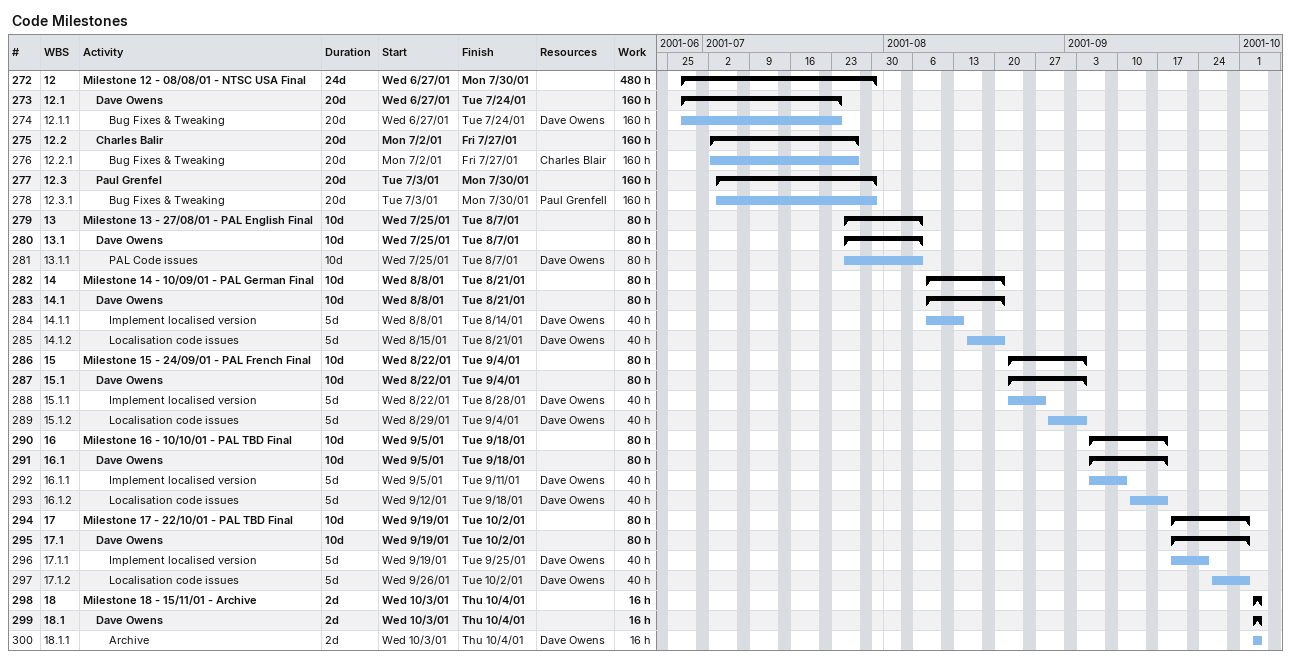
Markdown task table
Code Milestones

| ID | WBS | Task | Duration | Start | Finish | Resources | Work (h) |
|---|---|---|---|---|---|---|---|
| 272 | 12 | **Milestone 12 - 08/08/01 - NTSC USA Final** | 24d | 2001-06-27 | 2001-07-30 |  | 480 |
| 273 | 12.1 | **Dave Owens** | 20d | 2001-06-27 | 2001-07-24 |  | 160 |
| 274 | 12.1.1 | Bug Fixes & Tweaking | 20d | 2001-06-27 | 2001-07-24 | Dave Owens | 160 |
| 275 | 12.2 | **Charles Balir** | 20d | 2001-07-02 | 2001-07-27 |  | 160 |
| 276 | 12.2.1 | Bug Fixes & Tweaking | 20d | 2001-07-02 | 2001-07-27 | Charles Blair | 160 |
| 277 | 12.3 | **Paul Grenfel** | 20d | 2001-07-03 | 2001-07-30 |  | 160 |
| 278 | 12.3.1 | Bug Fixes & Tweaking | 20d | 2001-07-03 | 2001-07-30 | Paul Grenfell | 160 |
| 279 | 13 | **Milestone 13 - 27/08/01 - PAL English Final** | 10d | 2001-07-25 | 2001-08-07 |  | 80 |
| 280 | 13.1 | **Dave Owens** | 10d | 2001-07-25 | 2001-08-07 |  | 80 |
| 281 | 13.1.1 | PAL Code issues | 10d | 2001-07-25 | 2001-08-07 | Dave Owens | 80 |
| 282 | 14 | **Milestone 14 - 10/09/01 - PAL German Final** | 10d | 2001-08-08 | 2001-08-21 |  | 80 |
| 283 | 14.1 | **Dave Owens** | 10d | 2001-08-08 | 2001-08-21 |  | 80 |
| 284 | 14.1.1 | Implement localised version | 5d | 2001-08-08 | 2001-08-14 | Dave Owens | 40 |
| 285 | 14.1.2 | Localisation code issues | 5d | 2001-08-15 | 2001-08-21 | Dave Owens | 40 |
| 286 | 15 | **Milestone 15 - 24/09/01 - PAL French Final** | 10d | 2001-08-22 | 2001-09-04 |  | 80 |
| 287 | 15.1 | **Dave Owens** | 10d | 2001-08-22 | 2001-09-04 |  | 80 |
| 288 | 15.1.1 | Implement localised version | 5d | 2001-08-22 | 2001-08-28 | Dave Owens | 40 |
| 289 | 15.1.2 | Localisation code issues | 5d | 2001-08-29 | 2001-09-04 | Dave Owens | 40 |
| 290 | 16 | **Milestone 16 - 10/10/01 - PAL TBD Final** | 10d | 2001-09-05 | 2001-09-18 |  | 80 |
| 291 | 16.1 | **Dave Owens** | 10d | 2001-09-05 | 2001-09-18 |  | 80 |
| 292 | 16.1.1 | Implement localised version | 5d | 2001-09-05 | 2001-09-11 | Dave Owens | 40 |
| 293 | 16.1.2 | Localisation code issues | 5d | 2001-09-12 | 2001-09-18 | Dave Owens | 40 |
| 294 | 17 | **Milestone 17 - 22/10/01 - PAL TBD Final** | 10d | 2001-09-19 | 2001-10-02 |  | 80 |
| 295 | 17.1 | **Dave Owens** | 10d | 2001-09-19 | 2001-10-02 |  | 80 |
| 296 | 17.1.1 | Implement localised version | 5d | 2001-09-19 | 2001-09-25 | Dave Owens | 40 |
| 297 | 17.1.2 | Localisation code issues | 5d | 2001-09-26 | 2001-10-02 | Dave Owens | 40 |
| 298 | 18 | **Milestone 18 - 15/11/01 - Archive** | 2d | 2001-10-03 | 2001-10-04 |  | 16 |
| 299 | 18.1 | **Dave Owens** | 2d | 2001-10-03 | 2001-10-04 |  | 16 |
| 300 | 18.1.1 | Archive | 2d | 2001-10-03 | 2001-10-04 | Dave Owens | 16 |
